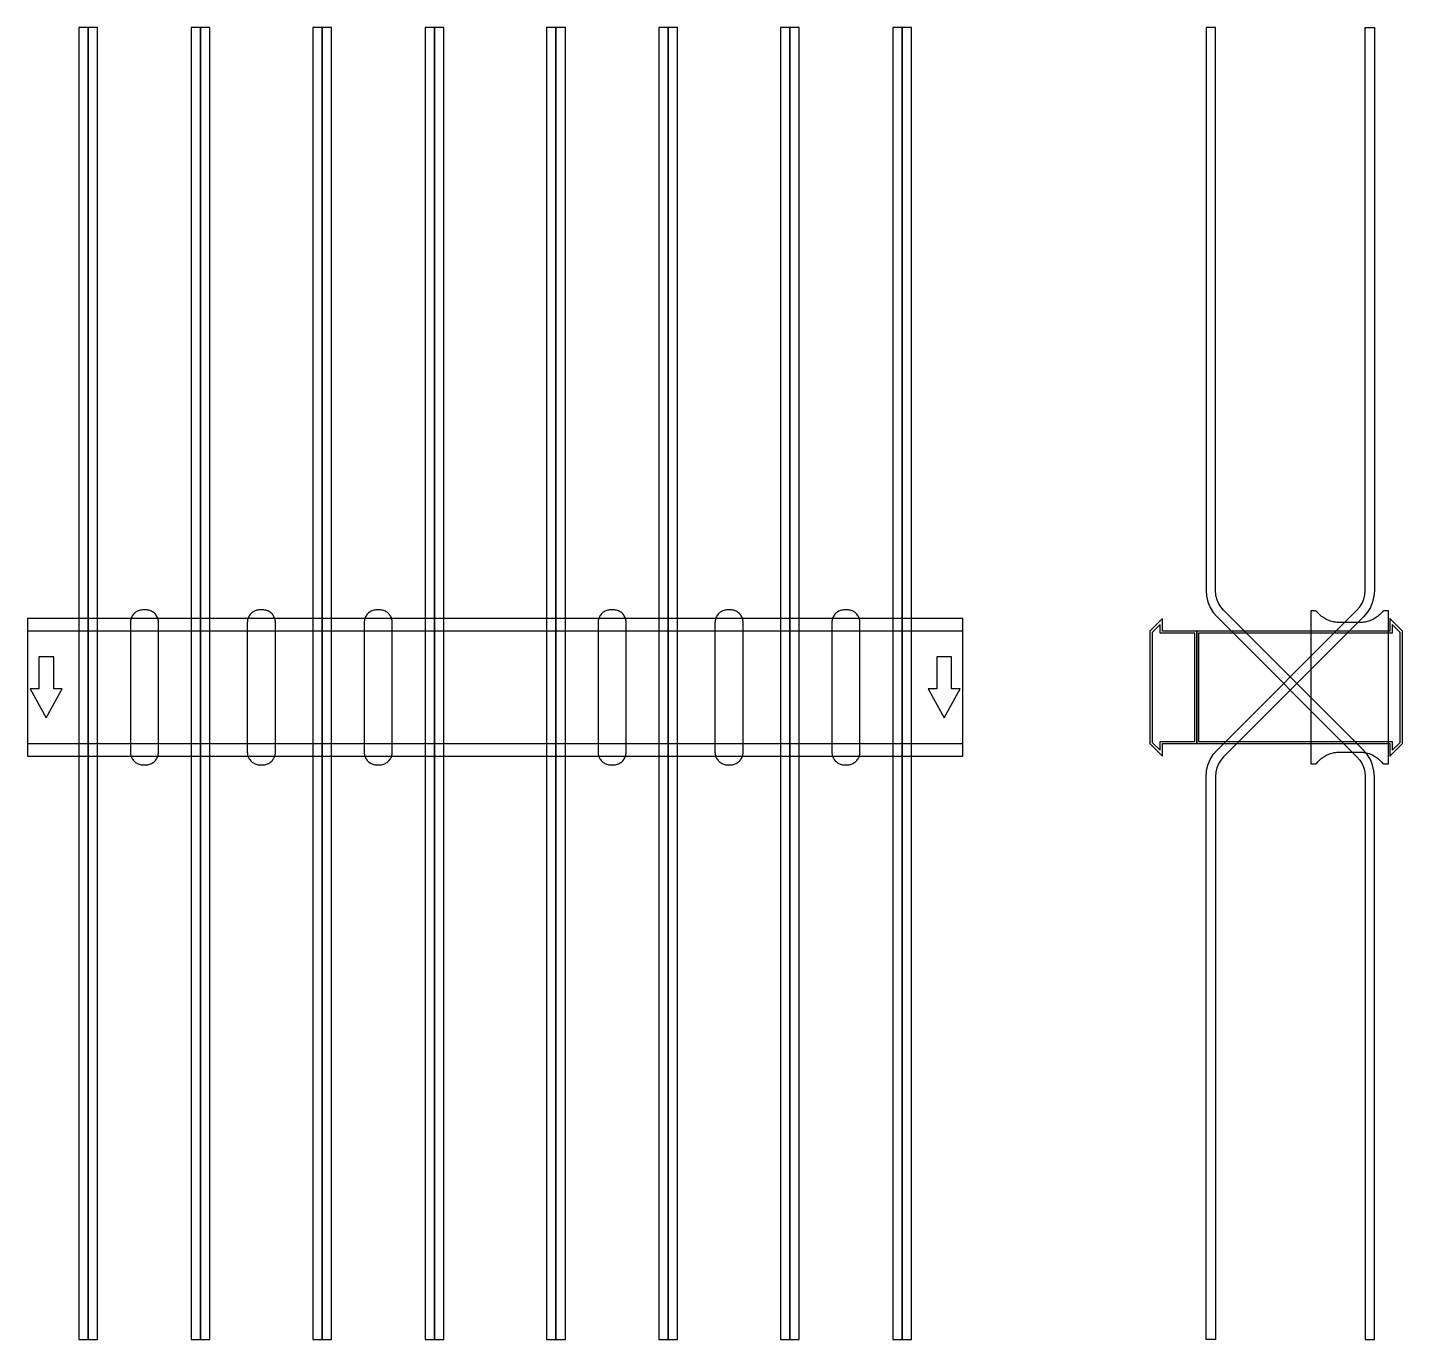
# Model space of a CAD drawing. Extents: x 0 to 1470, y -697 to 705.
import ezdxf

# ---------------------------------------------------------------- set-up
doc = ezdxf.new("R2010")
doc.units = 0
doc.layers.add('Halfen', color=7, linetype='CONTINUOUS')

msp = doc.modelspace()

# ---------------------------------------------------------------- linework, layer by layer
at = {"layer": 'Halfen', "color": 7}
for points in [[(65, -696.961), (65, 705.246), (55, 705.246), (55, -696.961)], [(75, -696.961), (75, 705.246), (65, 705.246), (65, -696.961)], [(185, -696.961), (185, 705.246), (175, 705.246), (175, -696.961)], [(195, -696.961), (195, 705.246), (185, 705.246), (185, -696.961)], [(315, -696.961), (315, 705.246), (305, 705.246), (305, -696.961)], [(325, -696.961), (325, 705.246), (315, 705.246), (315, -696.961)], [(435, -696.961), (435, 705.246), (425, 705.246), (425, -696.961)], [(445, -696.961), (445, 705.246), (435, 705.246), (435, -696.961)], [(565, -696.961), (565, 705.246), (555, 705.246), (555, -696.961)], [(575, -696.961), (575, 705.246), (565, 705.246), (565, -696.961)], [(685, -696.961), (685, 705.246), (675, 705.246), (675, -696.961)], [(695, -696.961), (695, 705.246), (685, 705.246), (685, -696.961)], [(815, -696.961), (815, 705.246), (805, 705.246), (805, -696.961)], [(825, -696.961), (825, 705.246), (815, 705.246), (815, -696.961)], [(935, -696.961), (935, 705.246), (925, 705.246), (925, -696.961)], [(945, -696.961), (945, 705.246), (935, 705.246), (935, -696.961)], [(1440, -696.961), (1440, -95.355), (1439.508, -89.098), (1438.042, -82.995), (1435.64, -77.196), (1432.361, -71.844), (1428.284, -67.071), (1278.787, 82.426), (1275.729, 86.006), (1273.27, 90.02), (1271.468, 94.369), (1270.369, 98.947), (1270, 103.64), (1270, 166.246), (1270, 705.246), (1260, 705.246), (1260, 166.246), (1260, 103.64), (1260.492, 97.382), (1261.958, 91.279), (1264.36, 85.48), (1267.639, 80.128), (1271.716, 75.355), (1421.213, -74.142), (1424.271, -77.722), (1426.73, -81.736), (1428.532, -86.085), (1429.631, -90.662), (1430, -95.355), (1430, -696.961)], [(1260, -696.961), (1260, -95.355), (1260.492, -89.098), (1261.958, -82.995), (1264.36, -77.196), (1267.639, -71.844), (1271.716, -67.071), (1421.213, 82.426), (1424.271, 86.006), (1426.73, 90.02), (1428.532, 94.369), (1429.631, 98.947), (1430, 103.64), (1430, 166.246), (1430, 705.246), (1440, 705.246), (1440, 166.246), (1440, 103.64), (1439.508, 97.382), (1438.042, 91.279), (1435.64, 85.48), (1432.361, 80.128), (1428.284, 75.355), (1278.787, -74.142), (1275.729, -77.722), (1273.27, -81.736), (1271.468, -86.085), (1270.369, -90.662), (1270, -95.355), (1270, -696.961)], [(0, -73.5), (1000, -73.5), (1000, 73.5), (0, 73.5)], [(140, -69.3), (140, -56.8), (140, 69.3), (139.958, 70.359), (139.834, 71.412), (139.627, 72.452), (139.339, 73.472), (138.972, 74.466), (138.529, 75.429), (138.011, 76.354), (137.422, 77.235), (136.765, 78.068), (136.046, 78.846), (135.268, 79.565), (134.435, 80.222), (133.554, 80.811), (132.629, 81.329), (131.666, 81.772), (130.672, 82.139), (129.652, 82.427), (128.612, 82.634), (127.559, 82.758), (126.5, 82.8), (123.5, 82.8), (122.441, 82.758), (121.388, 82.634), (120.348, 82.427), (119.328, 82.139), (118.334, 81.772), (117.371, 81.329), (116.446, 80.811), (115.565, 80.222), (114.732, 79.565), (113.954, 78.846), (113.235, 78.068), (112.578, 77.235), (111.989, 76.354), (111.471, 75.429), (111.028, 74.466), (110.661, 73.472), (110.373, 72.452), (110.166, 71.412), (110.042, 70.359), (110, 69.3), (110, -56.8), (110, -69.3), (110.042, -70.359), (110.166, -71.412), (110.373, -72.452), (110.661, -73.472), (111.028, -74.466), (111.471, -75.429), (111.989, -76.354), (112.578, -77.235), (113.235, -78.068), (113.954, -78.846), (114.732, -79.565), (115.565, -80.222), (116.446, -80.811), (117.371, -81.329), (118.334, -81.772), (119.328, -82.139), (120.348, -82.427), (121.388, -82.634), (122.441, -82.758), (123.5, -82.8), (126.5, -82.8), (127.559, -82.758), (128.612, -82.634), (129.652, -82.427), (130.672, -82.139), (131.666, -81.772), (132.629, -81.329), (133.554, -80.811), (134.435, -80.222), (135.268, -79.565), (136.046, -78.846), (136.765, -78.068), (137.422, -77.235), (138.011, -76.354), (138.529, -75.429), (138.972, -74.466), (139.339, -73.472), (139.627, -72.452), (139.834, -71.412), (139.958, -70.359), (140, -69.3)], [(265, -69.3), (265, -56.8), (265, 69.3), (264.958, 70.359), (264.834, 71.412), (264.627, 72.452), (264.339, 73.472), (263.972, 74.466), (263.529, 75.429), (263.011, 76.354), (262.422, 77.235), (261.765, 78.068), (261.046, 78.846), (260.268, 79.565), (259.435, 80.222), (258.554, 80.811), (257.629, 81.329), (256.666, 81.772), (255.672, 82.139), (254.652, 82.427), (253.612, 82.634), (252.559, 82.758), (251.5, 82.8), (248.5, 82.8), (247.441, 82.758), (246.388, 82.634), (245.348, 82.427), (244.328, 82.139), (243.334, 81.772), (242.371, 81.329), (241.446, 80.811), (240.565, 80.222), (239.732, 79.565), (238.954, 78.846), (238.235, 78.068), (237.578, 77.235), (236.989, 76.354), (236.471, 75.429), (236.028, 74.466), (235.661, 73.472), (235.373, 72.452), (235.166, 71.412), (235.042, 70.359), (235, 69.3), (235, -56.8), (235, -69.3), (235.042, -70.359), (235.166, -71.412), (235.373, -72.452), (235.661, -73.472), (236.028, -74.466), (236.471, -75.429), (236.989, -76.354), (237.578, -77.235), (238.235, -78.068), (238.954, -78.846), (239.732, -79.565), (240.565, -80.222), (241.446, -80.811), (242.371, -81.329), (243.334, -81.772), (244.328, -82.139), (245.348, -82.427), (246.388, -82.634), (247.441, -82.758), (248.5, -82.8), (251.5, -82.8), (252.559, -82.758), (253.612, -82.634), (254.652, -82.427), (255.672, -82.139), (256.666, -81.772), (257.629, -81.329), (258.554, -80.811), (259.435, -80.222), (260.268, -79.565), (261.046, -78.846), (261.765, -78.068), (262.422, -77.235), (263.011, -76.354), (263.529, -75.429), (263.972, -74.466), (264.339, -73.472), (264.627, -72.452), (264.834, -71.412), (264.958, -70.359), (265, -69.3)], [(390, -69.3), (390, -56.8), (390, 69.3), (389.958, 70.359), (389.834, 71.412), (389.627, 72.452), (389.339, 73.472), (388.972, 74.466), (388.529, 75.429), (388.011, 76.354), (387.422, 77.235), (386.765, 78.068), (386.046, 78.846), (385.268, 79.565), (384.435, 80.222), (383.554, 80.811), (382.629, 81.329), (381.666, 81.772), (380.672, 82.139), (379.652, 82.427), (378.612, 82.634), (377.559, 82.758), (376.5, 82.8), (373.5, 82.8), (372.441, 82.758), (371.388, 82.634), (370.348, 82.427), (369.328, 82.139), (368.334, 81.772), (367.371, 81.329), (366.446, 80.811), (365.565, 80.222), (364.732, 79.565), (363.954, 78.846), (363.235, 78.068), (362.578, 77.235), (361.989, 76.354), (361.471, 75.429), (361.028, 74.466), (360.661, 73.472), (360.373, 72.452), (360.166, 71.412), (360.042, 70.359), (360, 69.3), (360, -56.8), (360, -69.3), (360.042, -70.359), (360.166, -71.412), (360.373, -72.452), (360.661, -73.472), (361.028, -74.466), (361.471, -75.429), (361.989, -76.354), (362.578, -77.235), (363.235, -78.068), (363.954, -78.846), (364.732, -79.565), (365.565, -80.222), (366.446, -80.811), (367.371, -81.329), (368.334, -81.772), (369.328, -82.139), (370.348, -82.427), (371.388, -82.634), (372.441, -82.758), (373.5, -82.8), (376.5, -82.8), (377.559, -82.758), (378.612, -82.634), (379.652, -82.427), (380.672, -82.139), (381.666, -81.772), (382.629, -81.329), (383.554, -80.811), (384.435, -80.222), (385.268, -79.565), (386.046, -78.846), (386.765, -78.068), (387.422, -77.235), (388.011, -76.354), (388.529, -75.429), (388.972, -74.466), (389.339, -73.472), (389.627, -72.452), (389.834, -71.412), (389.958, -70.359), (390, -69.3)], [(640, -69.3), (640, -56.8), (640, 69.3), (639.958, 70.359), (639.834, 71.412), (639.627, 72.452), (639.339, 73.472), (638.972, 74.466), (638.529, 75.429), (638.011, 76.354), (637.422, 77.235), (636.765, 78.068), (636.046, 78.846), (635.268, 79.565), (634.435, 80.222), (633.554, 80.811), (632.629, 81.329), (631.666, 81.772), (630.672, 82.139), (629.652, 82.427), (628.612, 82.634), (627.559, 82.758), (626.5, 82.8), (623.5, 82.8), (622.441, 82.758), (621.388, 82.634), (620.348, 82.427), (619.328, 82.139), (618.334, 81.772), (617.371, 81.329), (616.446, 80.811), (615.565, 80.222), (614.732, 79.565), (613.954, 78.846), (613.235, 78.068), (612.578, 77.235), (611.989, 76.354), (611.471, 75.429), (611.028, 74.466), (610.661, 73.472), (610.373, 72.452), (610.166, 71.412), (610.042, 70.359), (610, 69.3), (610, -56.8), (610, -69.3), (610.042, -70.359), (610.166, -71.412), (610.373, -72.452), (610.661, -73.472), (611.028, -74.466), (611.471, -75.429), (611.989, -76.354), (612.578, -77.235), (613.235, -78.068), (613.954, -78.846), (614.732, -79.565), (615.565, -80.222), (616.446, -80.811), (617.371, -81.329), (618.334, -81.772), (619.328, -82.139), (620.348, -82.427), (621.388, -82.634), (622.441, -82.758), (623.5, -82.8), (626.5, -82.8), (627.559, -82.758), (628.612, -82.634), (629.652, -82.427), (630.672, -82.139), (631.666, -81.772), (632.629, -81.329), (633.554, -80.811), (634.435, -80.222), (635.268, -79.565), (636.046, -78.846), (636.765, -78.068), (637.422, -77.235), (638.011, -76.354), (638.529, -75.429), (638.972, -74.466), (639.339, -73.472), (639.627, -72.452), (639.834, -71.412), (639.958, -70.359), (640, -69.3)], [(765, -69.3), (765, -56.8), (765, 69.3), (764.958, 70.359), (764.834, 71.412), (764.627, 72.452), (764.339, 73.472), (763.972, 74.466), (763.529, 75.429), (763.011, 76.354), (762.422, 77.235), (761.765, 78.068), (761.046, 78.846), (760.268, 79.565), (759.435, 80.222), (758.554, 80.811), (757.629, 81.329), (756.666, 81.772), (755.672, 82.139), (754.652, 82.427), (753.612, 82.634), (752.559, 82.758), (751.5, 82.8), (748.5, 82.8), (747.441, 82.758), (746.388, 82.634), (745.348, 82.427), (744.328, 82.139), (743.334, 81.772), (742.371, 81.329), (741.446, 80.811), (740.565, 80.222), (739.732, 79.565), (738.954, 78.846), (738.235, 78.068), (737.578, 77.235), (736.989, 76.354), (736.471, 75.429), (736.028, 74.466), (735.661, 73.472), (735.373, 72.452), (735.166, 71.412), (735.042, 70.359), (735, 69.3), (735, -56.8), (735, -69.3), (735.042, -70.359), (735.166, -71.412), (735.373, -72.452), (735.661, -73.472), (736.028, -74.466), (736.471, -75.429), (736.989, -76.354), (737.578, -77.235), (738.235, -78.068), (738.954, -78.846), (739.732, -79.565), (740.565, -80.222), (741.446, -80.811), (742.371, -81.329), (743.334, -81.772), (744.328, -82.139), (745.348, -82.427), (746.388, -82.634), (747.441, -82.758), (748.5, -82.8), (751.5, -82.8), (752.559, -82.758), (753.612, -82.634), (754.652, -82.427), (755.672, -82.139), (756.666, -81.772), (757.629, -81.329), (758.554, -80.811), (759.435, -80.222), (760.268, -79.565), (761.046, -78.846), (761.765, -78.068), (762.422, -77.235), (763.011, -76.354), (763.529, -75.429), (763.972, -74.466), (764.339, -73.472), (764.627, -72.452), (764.834, -71.412), (764.958, -70.359), (765, -69.3)], [(890, -69.3), (890, -56.8), (890, 69.3), (889.958, 70.359), (889.834, 71.412), (889.627, 72.452), (889.339, 73.472), (888.972, 74.466), (888.529, 75.429), (888.011, 76.354), (887.422, 77.235), (886.765, 78.068), (886.046, 78.846), (885.268, 79.565), (884.435, 80.222), (883.554, 80.811), (882.629, 81.329), (881.666, 81.772), (880.672, 82.139), (879.652, 82.427), (878.612, 82.634), (877.559, 82.758), (876.5, 82.8), (873.5, 82.8), (872.441, 82.758), (871.388, 82.634), (870.348, 82.427), (869.328, 82.139), (868.334, 81.772), (867.371, 81.329), (866.446, 80.811), (865.565, 80.222), (864.732, 79.565), (863.954, 78.846), (863.235, 78.068), (862.578, 77.235), (861.989, 76.354), (861.471, 75.429), (861.028, 74.466), (860.661, 73.472), (860.373, 72.452), (860.166, 71.412), (860.042, 70.359), (860, 69.3), (860, -56.8), (860, -69.3), (860.042, -70.359), (860.166, -71.412), (860.373, -72.452), (860.661, -73.472), (861.028, -74.466), (861.471, -75.429), (861.989, -76.354), (862.578, -77.235), (863.235, -78.068), (863.954, -78.846), (864.732, -79.565), (865.565, -80.222), (866.446, -80.811), (867.371, -81.329), (868.334, -81.772), (869.328, -82.139), (870.348, -82.427), (871.388, -82.634), (872.441, -82.758), (873.5, -82.8), (876.5, -82.8), (877.559, -82.758), (878.612, -82.634), (879.652, -82.427), (880.672, -82.139), (881.666, -81.772), (882.629, -81.329), (883.554, -80.811), (884.435, -80.222), (885.268, -79.565), (886.046, -78.846), (886.765, -78.068), (887.422, -77.235), (888.011, -76.354), (888.529, -75.429), (888.972, -74.466), (889.339, -73.472), (889.627, -72.452), (889.834, -71.412), (889.958, -70.359), (890, -69.3)], [(1250, -60), (1250, 60), (1213.5, 60), (1213.5, 73.5), (1200, 60), (1200, -60), (1213.5, -73.5), (1213.5, -60)], [(1470, -60), (1470, 60), (1456.5, 73.5), (1456.5, 60), (1250, 60), (1250, -60), (1456.5, -60), (1456.5, -73.5)], [(1455, -81.8), (1455, 81.8), (1451, 81.8), (1450.846, 81.797), (1450.691, 81.786), (1450.538, 81.769), (1450.385, 81.746), (1450.234, 81.715), (1450.084, 81.678), (1449.936, 81.634), (1449.789, 81.584), (1449.646, 81.527), (1449.505, 81.464), (1449.366, 81.395), (1449.231, 81.32), (1449.1, 81.239), (1448.972, 81.153), (1448.848, 81.06), (1448.728, 80.963), (1448.613, 80.86), (1448.502, 80.752), (1448.397, 80.639), (1448.296, 80.522), (1447.41, 79.491), (1446.479, 78.5), (1445.505, 77.551), (1444.491, 76.646), (1443.437, 75.787), (1442.347, 74.975), (1441.222, 74.211), (1440.064, 73.499), (1438.876, 72.838), (1437.66, 72.23), (1436.418, 71.676), (1435.153, 71.178), (1433.867, 70.736), (1432.563, 70.351), (1431.243, 70.024), (1429.911, 69.756), (1428.567, 69.547), (1427.216, 69.397), (1425.859, 69.307), (1424.5, 69.277), (1402.5, 69.277), (1401.141, 69.307), (1399.784, 69.397), (1398.433, 69.547), (1397.089, 69.756), (1395.757, 70.024), (1394.437, 70.351), (1393.133, 70.736), (1391.847, 71.178), (1390.582, 71.676), (1389.34, 72.23), (1388.124, 72.838), (1386.936, 73.499), (1385.778, 74.211), (1384.653, 74.975), (1383.563, 75.787), (1382.509, 76.646), (1381.495, 77.551), (1380.521, 78.5), (1379.59, 79.491), (1378.704, 80.522), (1378.603, 80.639), (1378.498, 80.752), (1378.387, 80.86), (1378.272, 80.963), (1378.152, 81.06), (1378.028, 81.153), (1377.9, 81.239), (1377.769, 81.32), (1377.634, 81.395), (1377.495, 81.464), (1377.354, 81.527), (1377.211, 81.584), (1377.064, 81.634), (1376.916, 81.678), (1376.766, 81.715), (1376.615, 81.746), (1376.462, 81.769), (1376.309, 81.786), (1376.154, 81.797), (1376, 81.8), (1372, 81.8), (1372, -81.8), (1376, -81.8), (1376.154, -81.797), (1376.309, -81.786), (1376.462, -81.769), (1376.615, -81.746), (1376.766, -81.715), (1376.916, -81.678), (1377.064, -81.634), (1377.211, -81.584), (1377.354, -81.527), (1377.495, -81.464), (1377.634, -81.395), (1377.769, -81.32), (1377.9, -81.239), (1378.028, -81.153), (1378.152, -81.06), (1378.272, -80.963), (1378.387, -80.86), (1378.498, -80.752), (1378.603, -80.639), (1378.704, -80.522), (1379.59, -79.491), (1380.521, -78.5), (1381.495, -77.551), (1382.509, -76.646), (1383.563, -75.787), (1384.653, -74.975), (1385.778, -74.211), (1386.936, -73.499), (1388.124, -72.838), (1389.34, -72.23), (1390.582, -71.676), (1391.847, -71.178), (1393.133, -70.736), (1394.437, -70.351), (1395.757, -70.024), (1397.089, -69.756), (1398.433, -69.547), (1399.784, -69.397), (1401.141, -69.307), (1402.5, -69.277), (1424.5, -69.277), (1425.859, -69.307), (1427.216, -69.397), (1428.567, -69.547), (1429.911, -69.756), (1431.243, -70.024), (1432.563, -70.351), (1433.867, -70.736), (1435.153, -71.178), (1436.418, -71.676), (1437.66, -72.23), (1438.876, -72.838), (1440.064, -73.499), (1441.222, -74.211), (1442.347, -74.975), (1443.437, -75.787), (1444.491, -76.646), (1445.505, -77.551), (1446.479, -78.5), (1447.41, -79.491), (1448.296, -80.522), (1448.397, -80.639), (1448.502, -80.752), (1448.613, -80.86), (1448.728, -80.963), (1448.848, -81.06), (1448.972, -81.153), (1449.1, -81.239), (1449.231, -81.32), (1449.366, -81.395), (1449.505, -81.464), (1449.646, -81.527), (1449.789, -81.584), (1449.936, -81.634), (1450.084, -81.678), (1450.234, -81.715), (1450.385, -81.746), (1450.538, -81.769), (1450.691, -81.786), (1450.846, -81.797), (1451, -81.8)], [(0, -60), (1000, -60), (1000, 60), (0, 60)], [(1248, -58), (1248, 58), (1211, 58), (1211, 67.25), (1202.5, 58.75), (1202.5, -58.75), (1211, -67.25), (1211, -58)], [(1467.5, -58.75), (1467.5, 58.75), (1459, 67.25), (1459, 58), (1252, 58), (1252, -58), (1459, -58), (1459, -67.25)], [(20, -32.5), (37, -1.5), (28, -1.5), (28, 32.5), (12, 32.5), (12, -1.5), (3, -1.5)], [(980, -32.5), (997, -1.5), (988, -1.5), (988, 32.5), (972, 32.5), (972, -1.5), (963, -1.5)]]:
    msp.add_lwpolyline(points, close=True, dxfattribs=at)

doc.saveas('drawing.dxf')
